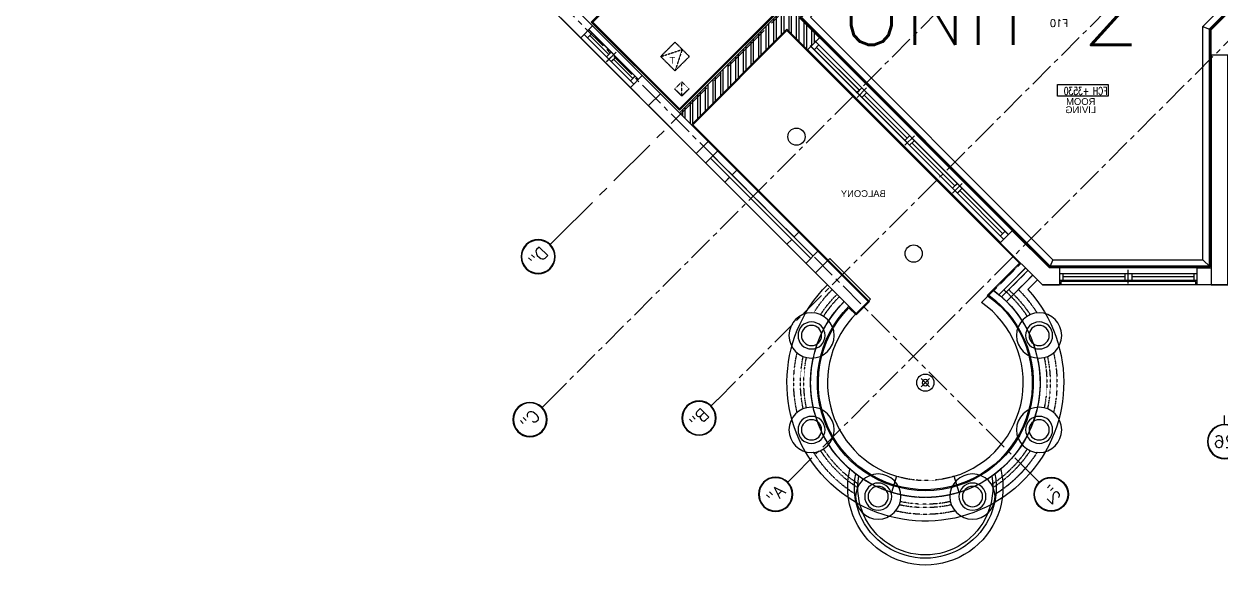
# Model space of a CAD drawing. Header units: millimetres. Extents: x 186805 to 449048, y 2167 to 51540.
# Drawn here: x 233058 to 250778, y 2234 to 10245 of the extents above; entities that cross this region are included whole.
import ezdxf
from ezdxf.enums import TextEntityAlignment as Align

# ---------------------------------------------------------------- set-up
doc = ezdxf.new("R2010")
doc.units = ezdxf.units.MM
for name, pattern in [('BC$0$XR-BAS2-BLOCK-B$1$CENTER', [2, 1.25, -0.25, 0.25, -0.25]), ('CENTER', [2, 1.25, -0.25, 0.25, -0.25]), ('HIDDEN2', [0.1875, 0.125, -0.0625]), ('TYPICAL.FLR HVAC DUCTING_xref(NID-R5-MO)$0$TYPICAL FLR.-HVAC_xref$0$HIDDEN', [0.375, 0.25, -0.125])]:
    doc.linetypes.add(name, pattern=pattern)
doc.layers.get('0').update_dxf_attribs({"linetype": 'CONTINUOUS'})
for name, color, linetype, lineweight in [('0-60x60-C', 3, 'CONTINUOUS', 13), ('BC$0$A-FLOREDGE', 211, 'CONTINUOUS', 5), ('wall', 4, 'CONTINUOUS', 25)]:
    doc.layers.add(name, color=color, linetype=linetype, lineweight=lineweight)
for name, color, linetype in [('0-cornice-C', 3, 'CONTINUOUS'), ('0TG-grid', 9, 'CENTER'), ('0TG-text', 4, 'CONTINUOUS'), ('A-ABOV', 1, 'HIDDEN2'), ('A-ABOVE DOOR', 1, 'HIDDEN2'), ('A-BALC', 40, 'CONTINUOUS'), ('A-CONC-BLDG', 6, 'CONTINUOUS'), ('A-FLOREDGE', 211, 'CONTINUOUS'), ('A-FLORRAIL', 92, 'CONTINUOUS'), ('a-proj', 40, 'CONTINUOUS'), ('a-wall', 140, 'CONTINUOUS'), ('A-WIND', 4, 'CONTINUOUS'), ('ACCESS PANEL-TEMP', 5, 'CONTINUOUS'), ('ALAN', 6, 'CONTINUOUS'), ('BC$0$SHORE-AXE$0$A-SYMBOLS', 55, 'CONTINUOUS'), ('BC-TILES', 2, 'CONTINUOUS'), ('E-ARMATUR', 2, 'CONTINUOUS'), ('MEP', 16, 'CONTINUOUS'), ('SHADOW LINE', 151, 'CONTINUOUS'), ('TC-FLOORING', 41, 'CONTINUOUS'), ('TEXT', 3, 'CONTINUOUS')]:
    doc.layers.add(name, color=color, linetype=linetype)
doc.styles.add('BC$0$SHORE-AXE$0$ROMAND', font='ROMAND')
doc.styles.add('BW.B$0$SAS', font='sanss___.ttf')
doc.styles.add('ROMANS_075', font='romans.shx', dxfattribs={"width": 0.75})
doc.styles.add('T 200 neal', font='romans.shx', dxfattribs={"height": 400})

# ---------------------------------------------------------------- blocks, each defined once
blk = doc.blocks.new('A$C7C4A1575')
at = {"layer": 'A-ABOV', "color": 8}
for radius in [1700, 1450]:
    blk.add_arc((15913, 46598), radius, 72.8954, 107.1046, dxfattribs=at)
at = {"layer": 'A-ABOVE DOOR', "color": 8, "linetype": 'Continuous'}
for p, q in [((19940, 45150), (17900, 45150)), ((19940, 44900), (17900, 44900)), ((17029, 44526), (14172, 41669)), ((14349, 41493), (17206, 44349)), ((11543, 42228), (10808, 41493)), ((11720, 42051), (10984, 41316))]:
    blk.add_line(p, q, dxfattribs=at)
at = {"layer": 'A-BALC', "color": 8}
for radius, start, end in [(1150, 346.4543, 193.5457), (1050, 349.1091, 190.8909), (1000, 350.484, 189.516)]:
    blk.add_arc((15913, 48148), radius, start, end, dxfattribs=at)
at = {"layer": 'A-CONC-BLDG', "color": 8, "ltscale": 0.5}
for points in [[(14711, 45396), (14286, 44972), (14499, 44759), (15100, 45361), (14888, 45573, -0.56517), (15486, 47984), (15413, 48223, 0.56517)], [(16413, 48223), (16339, 47984, -0.623799), (16746, 45411), (16925, 45232, 0.614915)]]:
    blk.add_lwpolyline(points, format="xyb", close=True, dxfattribs=at)
at = {"layer": 'A-CONC-BLDG', "color": 8}
for points in [[(20395, 41750), (20145, 41750), (20145, 45150), (20395, 45150)], [(11812, 42497), (11988, 42320), (12696, 43027), (12519, 43204)]]:
    blk.add_lwpolyline(points, close=True, dxfattribs=at)
at = {"layer": 'A-FLORRAIL', "color": 8}
for p, q in [((14145, 44830), (14322, 44653)), ((13862, 44547), (13933, 44477)), ((13968, 44441), (14039, 44371))]:
    blk.add_line(p, q, dxfattribs=at)
for points in [[(17006, 45293), (17398, 44901)], [(17041, 45328), (17433, 44936)], [(12519, 43204), (14286, 44972)], [(12696, 43027), (14463, 44795)], [(12731, 43275), (14216, 44759)], [(12766, 43239), (14251, 44724)], [(13014, 43557), (12943, 43628)], [(13120, 43451), (13049, 43522)], [(12837, 43168), (12660, 43345)]]:
    blk.add_lwpolyline(points, dxfattribs=at)
at = {"layer": 'a-wall', "color": 8}
for p, q in [((17023, 44526), (17647, 45150)), ((17647, 45150), (17900, 45150)), ((17900, 44900), (17900, 45150)), ((21600, 45150), (19940, 45150)), ((19940, 45150), (19940, 44900)), ((17750, 44900), (17200, 44349)), ((17900, 44900), (17750, 44900)), ((19940, 44900), (20145, 44900)), ((17023, 44526), (17200, 44349)), ((12448, 42780), (13862, 41365)), ((12271, 42603), (14216, 40658)), ((11543, 42228), (11813, 42498)), ((11720, 42051), (11543, 42228)), ((11988, 42320), (11720, 42051)), ((13862, 41365), (14166, 41669)), ((14166, 41669), (14343, 41493)), ((20145, 41750), (20145, 41376)), ((9422, 40107), (10808, 41493)), ((10808, 41493), (10984, 41316)), ((14343, 41493), (14057, 41206)), ((10984, 41316), (10433, 40764)), ((20145, 41376), (21371, 40150))]:
    blk.add_line(p, q, dxfattribs=at)
at = {"layer": 'A-WIND', "color": 8}
for p, q in [((17900, 45080), (19940, 45080)), ((17950, 44980), (17950, 45080)), ((18870, 45030), (17950, 45030)), ((18870, 44980), (18870, 45080)), ((18920, 45130), (18920, 44930)), ((18970, 44980), (18970, 45080)), ((19890, 45030), (18970, 45030)), ((19890, 44980), (19890, 45080)), ((17900, 44980), (19940, 44980)), ((17069, 44473), (14205, 41609)), ((17140, 44402), (14276, 41539)), ((16422, 43755), (17058, 44392)), ((17094, 44356), (17023, 44427)), ((16316, 43791), (16457, 43649)), ((16457, 43720), (16387, 43791)), ((15715, 43048), (16351, 43685)), ((16387, 43649), (16316, 43720)), ((15609, 43084), (15750, 42942)), ((15750, 43013), (15680, 43084)), ((15008, 42341), (15644, 42978)), ((15680, 42942), (15609, 43013)), ((14902, 42377), (15043, 42235)), ((15043, 42306), (14972, 42377)), ((10857, 41443), (11592, 42179)), ((14301, 41634), (14937, 42270)), ((14972, 42235), (14902, 42306)), ((10928, 41372), (11663, 42108)), ((11578, 42094), (11295, 41811)), ((11614, 42058), (11543, 42129)), ((11189, 41846), (11331, 41705)), ((11331, 41775), (11260, 41846)), ((11225, 41740), (10942, 41457)), ((11260, 41705), (11189, 41775)), ((14336, 41599), (14265, 41669)), ((10977, 41422), (10907, 41493))]:
    blk.add_line(p, q, dxfattribs=at)
at = {"layer": 'ALAN', "color": 8}
blk.add_lwpolyline([(21620, 45150), (19920, 45150), (19920, 45100), (17920, 45100), (17920, 45150), (17647, 45150), (17504, 45007), (17115, 45396, 2.414214), (14711, 45396), (9407, 40093), (9443, 40057), (8029, 38643), (7993, 38678), (7074, 37759), (9443, 35390), (2725, 28673, 2.414214), (2725, 26622)], format="xyb", dxfattribs=at)
blk = doc.blocks.new('A$C32DD6ECA')
at = {"layer": '0-60x60-C', "color": 16, "xscale": 0.04183124983683228, "yscale": 0.04183124983683228, "zscale": 0.04183124983683228, "rotation": 180}
blk.add_blockref('A$C7C4A1575', (4397.08, 2202.64), dxfattribs=at)
blk = doc.blocks.new('TW CENTRE')
at = {"layer": 'A-FLOREDGE'}
for p, q in [((-64, 64), (64, -64)), ((64, 64), (-64, -64))]:
    blk.add_line(p, q, dxfattribs=at)
blk.add_circle((0, 0), 45, dxfattribs=at)
blk = doc.blocks.new('AP4')
at = {"layer": 'A-WIND'}
for p, q in [((-4015, -80), (35, -80)), ((-3950, -80), (-3950, -180)), ((-3050, -130), (-3950, -130)), ((-3050, -80), (-3050, -180)), ((-3000, -230), (-3000, -30)), ((-2950, -80), (-2950, -180)), ((-2050, -130), (-2950, -130)), ((-2050, -80), (-2050, -180)), ((-2000, -230), (-2000, -30)), ((-1950, -80), (-1950, -180)), ((-1050, -130), (-1950, -130)), ((-1050, -80), (-1050, -180)), ((-1000, -230), (-1000, -30)), ((-950, -80), (-950, -180)), ((-50, -130), (-950, -130)), ((-50, -80), (-50, -180)), ((-4015, -180), (35, -180))]:
    blk.add_line(p, q, dxfattribs=at)
blk = doc.blocks.new('W1')
at = {"layer": 'A-WIND'}
for p, q in [((-2020, 180), (20, 180)), ((-1970, 80), (-1970, 180)), ((-1050, 80), (-1050, 180)), ((-1000, 230), (-1000, 30)), ((-950, 80), (-950, 180)), ((-30, 80), (-30, 180)), ((-2020, 80), (20, 80)), ((-1050, 130), (-1970, 130)), ((-30, 130), (-950, 130))]:
    blk.add_line(p, q, dxfattribs=at)
blk = doc.blocks.new('W3')
at = {"layer": 'A-WIND'}
for p, q in [((-1020, 180), (20, 180)), ((-950, 80), (-950, 180)), ((-550, 80), (-550, 180)), ((-500, 230), (-500, 30)), ((-450, 80), (-450, 180)), ((-50, 80), (-50, 180)), ((-1020, 80), (20, 80)), ((-550, 130), (-950, 130)), ((-50, 130), (-450, 130))]:
    blk.add_line(p, q, dxfattribs=at)
blk = doc.blocks.new('BC$0$SHORE-AXE$0$A-SYM18')
at = {"color": 0, "linetype": 'ByBlock'}
blk.add_line((0, 266), (0, 0), dxfattribs=at)
for radius in [508, 500, 492]:
    blk.add_circle((0, 774), radius, dxfattribs=at)
at = {"color": 0, "linetype": 'ByBlock', "style": 'BC$0$SHORE-AXE$0$ROMAND'}
blk.add_attdef('AXE_NUMBER', text='', height=360, dxfattribs=at).set_placement((0, 774), align=Align.MIDDLE)
blk = doc.blocks.new('f44')
at = {"layer": 'E-ARMATUR', "color": 16}
blk.add_circle((0, 0), 128, dxfattribs=at)
blk = doc.blocks.new('A$C35C014DB')
h = blk.add_hatch()
h.set_pattern_fill('ANSI32', color=8, scale=300, angle=45, style=0)
h.set_pattern_definition([(270, (-1113830.39, -68292.97), (-112.5, -2e-14), []), (270, (-1113792.89, -68330.47), (-112.5, -2e-14), [])])
h.paths.add_polyline_path([(16842.4, 6045.2), (16807.1, 6009.8), (14844.9, 7972), (14880.2, 8007.4)])
h.paths.add_polyline_path([(14947.4, 6978.5), (14770.6, 7155.3), (15074.7, 7459.4), (14703.4, 7830.6), (14844.9, 7972), (16807.1, 6009.8), (16665.7, 5868.4), (15251.4, 7282.6)])
at = {"color": 9}
blk.add_lwpolyline([(7749.1, 8512.9), (8983.6, 7278.4), (8983.6, 3762.9), (11357, 3762.9), (15053.5, 7459.4), (14222.6, 8290.2), (14434.7, 8502.3), (13326.5, 9610.6), (13114.4, 9398.4), (12772.5, 9740.3), (12984.6, 9952.4), (12157.3, 10779.8), (11945.2, 10567.6), (11605.8, 10907), (11817.9, 11119.2), (9594.6, 13342.5), (9382.5, 13130.4), (8907.8, 13605), (8907.8, 15662.9)], dxfattribs=at)
at = {"layer": '0-cornice-C', "color": 1}
for p, q in [((9089.6, 7322.3), (8983.6, 7278.4)), ((9089.6, 3868.9), (8983.6, 3762.9)), ((11310.9, 3868.9), (11354.8, 3762.9))]:
    blk.add_line(p, q, dxfattribs=at)
blk.add_lwpolyline([(7899, 8512.9), (10874.5, 11488.5), (14903.5, 7459.4), (11310.9, 3868.9), (9089.6, 3868.9), (9089.6, 7322.3)], close=True, dxfattribs=at)
at = {"layer": '0TG-grid', "linetype": 'BC$0$XR-BAS2-BLOCK-B$1$CENTER', "ltscale": 600}
blk.add_line((18663.2, 4189), (9081.9, 13770.3), dxfattribs=at)
at = {"layer": '0TG-grid', "linetype": 'BC$0$XR-BAS2-BLOCK-B$1$CENTER', "ltscale": 300}
for p, q in [((16276.8, 1802.5), (5599.4, 12479.8)), ((18784.4, 1777.5), (8107.1, 12454.8)), ((15145.4, 671.1), (4468.1, 11348.5)), ((11609.8, 671.1), (22039.7, 11101))]:
    blk.add_line(p, q, dxfattribs=at)
at = {"layer": 'A-ABOV'}
for p, q in [((12038.5, 3424.4), (11715.9, 3747.1)), ((12188.6, 3415.8), (11786.6, 3817.8)), ((11822, 3428.9), (11609.8, 3641)), ((11965.3, 3426.9), (11680.6, 3711.7))]:
    blk.add_line(p, q, dxfattribs=at)
for points in [[(11546.3, 1018.1, 0.1143732), (12168.9, 395.4)], [(12760.5, 150.4, 0.1143732), (13641.1, 150.4)]]:
    blk.add_lwpolyline(points, format="xyb", dxfattribs=at)
for radius, start, end in [(1950, 135, 148.0495), (1850, 131.90142, 147.06873), (1800, 130.21981, 146.92443), (1700, 126.54348, 147.37674), (1950, 31.9505, 45), (1700, 32.62326, 45), (1800, 33.07557, 45), (1850, 32.93127, 45), (1950, 166.9505, 193.0495), (1950, 346.9505, 13.0495), (1850, 167.93127, 192.06873), (1800, 168.07557, 191.92443), (1700, 167.62326, 192.37674), (1700, 347.62326, 12.37674), (1800, 348.07557, 11.92443), (1850, 347.93127, 12.06873), (1800, 213.07557, 236.92443), (1700, 212.62326, 237.37674), (1700, 302.62326, 327.37674), (1800, 303.07557, 326.92443), (1950, 211.9505, 238.0495), (1850, 212.93127, 237.06873), (1850, 302.93127, 327.06873), (1950, 301.9505, 328.0495), (1700, 257.62326, 282.37674), (1850, 257.93127, 282.06873), (1800, 258.07557, 281.92443), (1950, 256.9505, 283.0495)]:
    blk.add_arc((13200.8, 2050), radius, start, end, dxfattribs=at)
at = {"layer": 'A-ABOVE DOOR', "linetype": 'Continuous'}
for p, q in [((17394, 6596.7), (18129.4, 7332.1)), ((14764.8, 7155.3), (11908.1, 4298.6)), ((17570.8, 6419.9), (18306.1, 7155.3)), ((12084.8, 4121.8), (14941.6, 6978.5)), ((9173.6, 3747.9), (11213.6, 3747.9)), ((9173.6, 3497.9), (11213.6, 3497.9))]:
    blk.add_line(p, q, dxfattribs=at)
at = {"layer": 'A-CONC-BLDG'}
for points in [[(8718.6, 6897.9), (8968.6, 6897.9), (8968.6, 3497.9), (8718.6, 3497.9)], [(17302.1, 6151.2), (17125.3, 6328), (16418.2, 5620.9), (16594.9, 5444.1)], [(14827.2, 3676.3), (14650.4, 3853.1), (14049.4, 3252.1), (14226.1, 3075.3)]]:
    blk.add_lwpolyline(points, close=True, dxfattribs=at)
for centre in [(11514.8, 2748.4), (14886.9, 2748.4), (11514.8, 1351.6), (14886.9, 1351.6), (12502.4, 363.9), (13899.2, 363.9)]:
    blk.add_circle(centre, 150, dxfattribs=at)
at = {"layer": 'A-FLORRAIL'}
for p, q in [((15145.4, 4206.7), (15074.7, 4277.4)), ((15251.4, 4100.6), (15180.7, 4171.3)), ((14968.6, 3817.8), (14791.8, 3994.5))]:
    blk.add_line(p, q, dxfattribs=at)
for points in [[(16418.2, 5620.9), (14650.4, 3853.1)], [(16594.9, 5444.1), (14827.2, 3676.3)], [(16347.5, 5408.8), (14862.5, 3923.8)], [(16382.8, 5373.4), (14897.9, 3888.5)], [(16276.8, 5479.5), (16453.5, 5302.7)], [(15993.9, 5196.6), (16064.6, 5125.9)], [(16100, 5090.6), (16170.7, 5019.8)]]:
    blk.add_lwpolyline(points, dxfattribs=at)
at = {"layer": 'a-proj'}
blk.add_line((11682.3, 3427.1), (11539.1, 3570.3), dxfattribs=at)
for centre, radius in [((11514.8, 2748.4), 335), ((14886.9, 2748.4), 335), ((11514.8, 2748.4), 200), ((14886.9, 2748.4), 200), ((11514.8, 1351.6), 335), ((14886.9, 1351.6), 335), ((11514.8, 1351.6), 200), ((14886.9, 1351.6), 200), ((12502.4, 363.9), 335), ((12502.4, 363.9), 200), ((13899.2, 363.9), 335), ((13899.2, 363.9), 200)]:
    blk.add_circle(centre, radius, dxfattribs=at)
for radius, start in [(2050, 137.79603), (1600, 126.0107)]:
    blk.add_arc((13200.8, 2050), radius, start, 45, dxfattribs=at)
at = {"layer": 'ACCESS PANEL-TEMP', "linetype": 'HIDDEN2', "ltscale": 1.5}
for p, q in [((17121.2, 6877.3), (16803, 6983.3)), ((16803, 6983.3), (16909, 6665.1))]:
    blk.add_line(p, q, dxfattribs=at)
blk.add_lwpolyline([(16696.9, 6877.3), (16909, 6665.1), (17121.2, 6877.3), (16909, 7089.4)], close=True, dxfattribs=at)
at = {"layer": 'BC$0$A-FLOREDGE'}
for p, q in [((16418.2, 5620.9), (16276.8, 5479.5)), ((16276.8, 5479.5), (16453.5, 5302.7))]:
    blk.add_line(p, q, dxfattribs=at)
at = {"layer": 'BC-TILES', "color": 71}
blk.add_lwpolyline([(16842.4, 6081.9), (18149.2, 7388.7), (16876.4, 8661.4), (17371.4, 9156.4), (15055.8, 11471.9), (14774.3, 11471.9), (13997.2, 10694.9), (14669, 10023.2), (14561.5, 9915.7), (13889.7, 10587.4), (13254.8, 9952.4), (14562, 8645.2), (14703.4, 8786.6), (15199.8, 8290.2), (14917, 8007.4)], close=True, dxfattribs=at)
at = {"layer": 'BC-TILES'}
blk.add_lwpolyline([(16842.4, 6087.6), (18143.5, 7388.7), (16870.7, 8661.4), (17365.7, 9156.4), (15054.2, 11467.9), (14775.9, 11467.9), (14002.9, 10694.9), (14674.7, 10023.2), (14561.5, 9910), (13889.7, 10581.8), (13260.4, 9952.4), (14562, 8650.8), (14703.4, 8792.3), (15205.5, 8290.2), (14922.6, 8007.4)], close=True, dxfattribs=at)
at = {"layer": 'MEP', "linetype": 'TYPICAL.FLR HVAC DUCTING_xref(NID-R5-MO)$0$TYPICAL FLR.-HVAC_xref$0$HIDDEN', "ltscale": 0.5}
blk.add_line((16807.1, 6292.6), (16807.1, 6504.8), dxfattribs=at)
blk.add_lwpolyline([(16807.1, 6504.8), (16701, 6398.7), (16807.1, 6292.6), (16913.1, 6398.7)], close=True, dxfattribs=at)
at = {"layer": 'SHADOW LINE'}
blk.add_lwpolyline([(7754, 8524.9), (8995.6, 7283.4), (8995.6, 3774.9), (11352.1, 3774.9), (15036.5, 7459.4), (14205.6, 8290.2), (14417.8, 8502.3), (13326.5, 9593.6), (13114.4, 9381.5), (12755.5, 9740.3), (12967.7, 9952.4), (12157.3, 10762.8), (11945.2, 10550.7), (11588.8, 10907), (11801, 11119.2), (9594.6, 13325.5), (9382.5, 13113.4), (8895.8, 13600), (8895.8, 15662.9)], dxfattribs=at)
blk.add_lwpolyline([(16842.4, 6104.5), (18126.5, 7388.7), (16853.8, 8661.4), (17348.7, 9156.4), (15049.2, 11455.9), (14780.9, 11455.9), (14019.9, 10694.9), (14691.6, 10023.2), (14561.5, 9893), (13889.7, 10564.8), (13277.4, 9952.4), (14562, 8667.8), (14703.4, 8809.2), (15222.5, 8290.2), (14939.6, 8007.4)], close=True, dxfattribs=at)
at = {"layer": 'TC-FLOORING', "color": 254, "ltscale": 0.24}
for p in [(11807.8, 3817.8), (16644.4, 5868.4)]:
    blk.add_line(p, (15251.4, 7261.4), dxfattribs=at)
for points in [[(16644.4, 5868.4), (14028.2, 3252.1), (14226.1, 3054.1), (14332.2, 3160.1)], [(12283.2, 3342.4), (11807.8, 3817.8)]]:
    blk.add_lwpolyline(points, dxfattribs=at)
blk.add_arc((13200.8, 2050), 1585, 125.37538, 44.45776, dxfattribs=at)
at = {"layer": 'TEXT', "color": 4}
blk.add_lwpolyline([(10490.8, 6291.2), (11243.3, 6291.2), (11243.3, 6462.9), (10490.8, 6462.9)], close=True, dxfattribs=at)
at = {"layer": 'wall'}
for p, q in [((19692.1, 8541.2), (18306.1, 7155.3)), ((8968.6, 7272.2), (7742.8, 8497.9)), ((16842.4, 6045.2), (14880.2, 8007.4)), ((18129.4, 7332.1), (18787, 7989.7)), ((14770.6, 7155.3), (15074.7, 7459.4)), ((8968.6, 6897.9), (8968.6, 7272.2)), ((15251.4, 7282.6), (14947.4, 6978.5)), ((16665.7, 5868.4), (15251.4, 7282.6)), ((18306.1, 7155.3), (18129.4, 7332.1)), ((14947.4, 6978.5), (14770.6, 7155.3)), ((17125.3, 6328), (17394, 6596.7)), ((17394, 6596.7), (17570.8, 6419.9)), ((17570.8, 6419.9), (17300.4, 6149.6)), ((11363.3, 3747.9), (11913.9, 4298.6)), ((12090.7, 4121.8), (11913.9, 4298.6)), ((12090.7, 4121.8), (11466.8, 3497.9)), ((9173.6, 3747.9), (8968.6, 3747.9)), ((9173.6, 3497.9), (9173.6, 3747.9)), ((11213.6, 3747.9), (11363.3, 3747.9)), ((11213.6, 3747.9), (11213.6, 3497.9)), ((7513.6, 3497.9), (9173.6, 3497.9)), ((11466.8, 3497.9), (11213.6, 3497.9))]:
    blk.add_line(p, q, dxfattribs=at)
at = {"layer": 'A-CONC-BLDG', "rotation": 225.0000000000737}
blk.add_blockref('W3', (17408.1, 6610.8), dxfattribs=at)
at = {"layer": 'A-FLOREDGE', "rotation": 180}
blk.add_blockref('TW CENTRE', (13200.8, 2050), dxfattribs=at)
at = {"layer": 'A-WIND'}
for name, p, rotation in [('AP4', (14756.5, 7141.2), 45.0000000000737), ('W1', (9193.6, 3747.9), 180)]:
    blk.add_blockref(name, p, dxfattribs=dict(at, rotation=rotation))
at = {"layer": 'BC$0$SHORE-AXE$0$A-SYMBOLS'}
ref = blk.add_blockref('BC$0$SHORE-AXE$0$A-SYM18', (18663.2, 4189), dxfattribs=dict(at, xscale=0.5000000000039431, yscale=0.5000000000039431, zscale=0.5000000000039431, rotation=224.9999999999999))
ref.add_attrib('AXE_NUMBER', 'D"', dxfattribs={"layer": '0', "color": 3, "linetype": 'ByBlock', "height": 180, "rotation": 315, "style": 'BC$0$SHORE-AXE$0$ROMAND'}).set_placement((18936.7, 3915.5), align=Align.MIDDLE)
ref = blk.add_blockref('BC$0$SHORE-AXE$0$A-SYM18', (16279.5, 1799.7), dxfattribs=dict(at, xscale=0.5000000000039431, yscale=0.5000000000039431, zscale=0.5000000000039431, rotation=224.9999999999999))
ref.add_attrib('AXE_NUMBER', 'B"', dxfattribs={"layer": '0', "color": 3, "linetype": 'ByBlock', "height": 180, "rotation": 315, "style": 'BC$0$SHORE-AXE$0$ROMAND'}).set_placement((16553, 1526.2), align=Align.MIDDLE)
ref = blk.add_blockref('BC$0$SHORE-AXE$0$A-SYM18', (18784.4, 1777.5), dxfattribs=dict(at, xscale=0.5000000000039431, yscale=0.5000000000039431, zscale=0.5000000000039431, rotation=224.9999999999999))
ref.add_attrib('AXE_NUMBER', 'C"', dxfattribs={"layer": '0', "color": 3, "linetype": 'ByBlock', "height": 180, "rotation": 315, "style": 'BC$0$SHORE-AXE$0$ROMAND'}).set_placement((19057.9, 1504), align=Align.MIDDLE)
ref = blk.add_blockref('BC$0$SHORE-AXE$0$A-SYM18', (8768.6, 1564.4), dxfattribs=dict(at, xscale=0.5, yscale=0.5, zscale=0.5, rotation=180))
ref.add_attrib('AXE_NUMBER', '26', dxfattribs={"layer": '0', "color": 3, "linetype": 'ByBlock', "height": 180, "style": 'BC$0$SHORE-AXE$0$ROMAND'}).set_placement((8768.6, 1177.6), align=Align.MIDDLE)
ref = blk.add_blockref('BC$0$SHORE-AXE$0$A-SYM18', (11609.8, 671.1), dxfattribs=dict(at, xscale=-0.5000000000039431, yscale=0.5, zscale=0.5, rotation=134.9999999999999))
ref.add_attrib('AXE_NUMBER', '2"', dxfattribs={"layer": '0', "color": 3, "linetype": 'ByBlock', "height": 180, "rotation": 45, "style": 'BC$0$SHORE-AXE$0$ROMAND'}).set_placement((11336.4, 397.7), align=Align.MIDDLE)
ref = blk.add_blockref('BC$0$SHORE-AXE$0$A-SYM18', (15145.4, 671.1), dxfattribs=dict(at, xscale=0.5000000000039431, yscale=0.5000000000039431, zscale=0.5000000000039431, rotation=224.9999999999999))
ref.add_attrib('AXE_NUMBER', 'A"', dxfattribs={"layer": '0', "color": 3, "linetype": 'ByBlock', "height": 180, "rotation": 315, "style": 'BC$0$SHORE-AXE$0$ROMAND'}).set_placement((15418.9, 397.7), align=Align.MIDDLE)
at = {"layer": 'MEP', "xscale": -1, "rotation": 180}
for p in [(15110, 5691.4), (13374, 3961.4), (13200.8, 2050)]:
    blk.add_blockref('f44', p, dxfattribs=at)
at = {"layer": '0TG-text', "style": 'BW.B$0$SAS'}
for s, p in [('ROOM', (10898.3, 6162)), ('LIVING', (10899.6, 6040.4))]:
    blk.add_text(s, height=100, dxfattribs=at).set_placement(p, align=Align.CENTER)
blk.add_text('BALCONY', height=100, dxfattribs=at).set_placement((13785.7, 4798.6))
at = {"layer": 'ACCESS PANEL-TEMP', "linetype": 'HIDDEN2', "ltscale": 1.5, "style": 'BW.B$0$SAS'}
blk.add_text('T ', height=100, dxfattribs=at).set_placement((16906.1, 6770.3))
at = {"layer": 'TEXT', "color": 2, "linetype": 'Continuous', "style": 'ROMANS_075'}
blk.add_text('F10', height=110, dxfattribs=at).set_placement((11084.2, 7315.6))
at = {"layer": 'TEXT', "color": 2, "linetype": 'Continuous', "insert": (10503.3, 6367.3), "char_height": 110, "attachment_point": 4, "style": 'ROMANS_075'}
blk.add_mtext('FCH +3530', dxfattribs=at)

msp = doc.modelspace()

# ---------------------------------------------------------------- block references
at = {"linetype": 'ByBlock', "xscale": -1}
msp.add_blockref('A$C35C014DB', (259612.5, 2884.3), dxfattribs=at)
at = {"layer": '0-60x60-C', "color": 16, "xscale": -23.90557308239969, "yscale": 23.90557308239969, "zscale": 23.90557308239969}
msp.add_blockref('A$C32DD6ECA', (335613.6, -1123), dxfattribs=at)

# ---------------------------------------------------------------- texts
at = {"linetype": 'ByBlock', "insert": (245139.6, 10935.3), "char_height": 1000, "attachment_point": 1, "style": 'T 200 neal'}
msp.add_mtext_dynamic_manual_height_columns('UNIT 2', width=6011.013, gutter_width=2000, heights=[0], dxfattribs=at)

doc.saveas('drawing.dxf')
